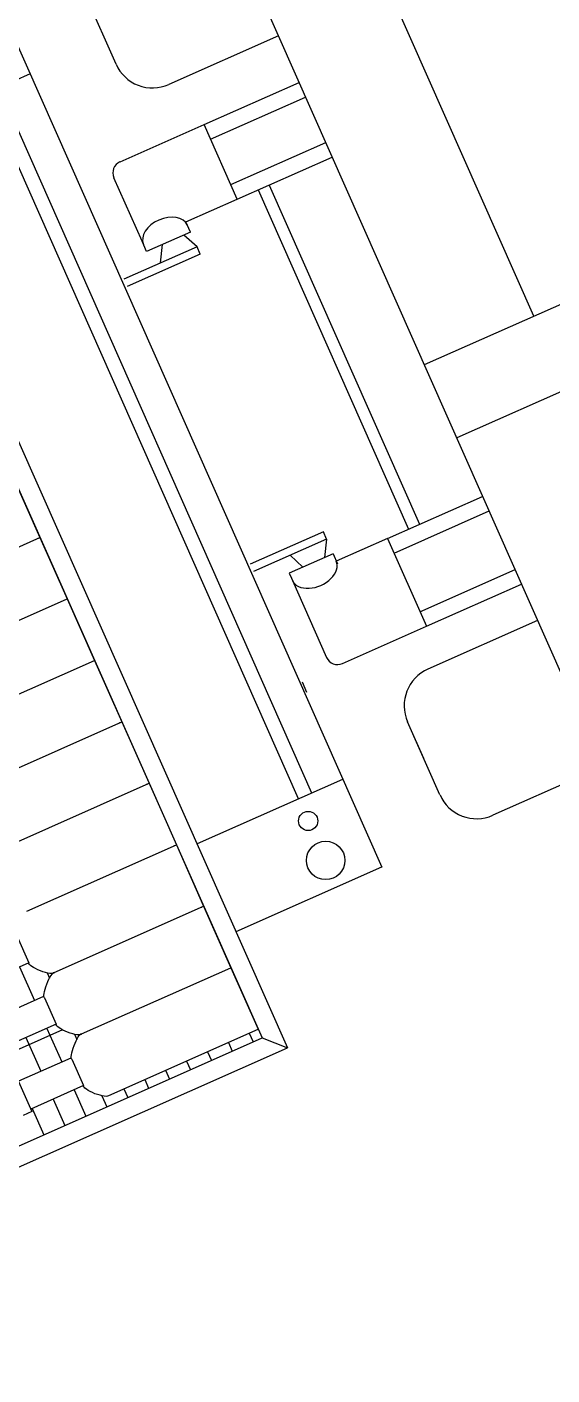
# Model space of a CAD drawing. Extents: x 3 to 114, y 126 to 173.
# Drawn here: x 83.104 to 83.65, y 167.25 to 168.653 of the extents above; entities that cross this region are included whole.
import ezdxf

# ---------------------------------------------------------------- set-up
doc = ezdxf.new("R2010")
doc.units = 0
doc.header["$LTSCALE"] = 0.02
doc.header["$MEASUREMENT"] = 0
doc.layers.get('0').update_dxf_attribs({"linetype": 'CONTINUOUS'})
doc.layers.add('A.enologiche', color=123, linetype='CONTINUOUS')

# ---------------------------------------------------------------- blocks, each defined once
blk = doc.blocks.new('AUDIT_I_000516092939-104')
for centre, major_axis, ratio, start_param, end_param in [((199.96, 18.16), (-0.125, 0.125), 0.249315, 0, 0.488667), ((199.71, 18.16), (-0.125, -0.125), 0.22381, 2.70123, 3.141593), ((206.71, 18.16), (-0.125, -0.125), 0.22381, 2.70123, 3.141593), ((206.96, 18.16), (-0.125, 0.125), 0.249315, 0, 0.488667), ((213.96, 18.16), (-0.125, 0.125), 0.249315, 0, 0.488667), ((213.71, 18.16), (-0.125, -0.125), 0.22381, 2.70123, 3.141593), ((220.71, 18.16), (-0.125, -0.125), 0.22381, 2.70123, 3.141593), ((220.96, 18.16), (-0.125, 0.125), 0.249315, 0, 0.488667), ((227.96, 18.16), (-0.125, 0.125), 0.249315, 0, 0.488667), ((227.71, 18.16), (-0.125, -0.125), 0.22381, 2.70123, 3.141593), ((234.71, 18.16), (-0.125, -0.125), 0.22381, 2.70123, 3.141593), ((234.96, 18.16), (-0.125, 0.125), 0.249315, 0, 0.488667), ((248.71, 18.16), (-0.125, -0.125), 0.22381, 2.70123, 3.141593), ((248.96, 18.16), (-0.125, 0.125), 0.249315, 0, 0.488667), ((255.71, 18.16), (-0.125, -0.125), 0.22381, 2.70123, 3.141593), ((199.71, 18.16), (-0.125, -0.125), 0.22381, 0, 0.440362), ((199.96, 18.16), (-0.125, 0.125), 0.249315, 2.652925, 3.141593), ((206.71, 18.16), (-0.125, -0.125), 0.22381, 0, 0.440362), ((206.96, 18.16), (-0.125, 0.125), 0.249315, 2.652925, 3.141593), ((213.71, 18.16), (-0.125, -0.125), 0.22381, 0, 0.440362), ((213.96, 18.16), (-0.125, 0.125), 0.249315, 2.652925, 3.141593), ((220.71, 18.16), (-0.125, -0.125), 0.22381, 0, 0.440362), ((220.96, 18.16), (-0.125, 0.125), 0.249315, 2.652925, 3.141593), ((227.71, 18.16), (-0.125, -0.125), 0.22381, 0, 0.440362), ((227.96, 18.16), (-0.125, 0.125), 0.249315, 2.652925, 3.141593), ((234.71, 18.16), (-0.125, -0.125), 0.22381, 0, 0.440362), ((234.96, 18.16), (-0.125, 0.125), 0.249315, 2.652925, 3.141593), ((241.71, 18.16), (-0.125, -0.125), 0.22381, 0, 0.440362), ((248.71, 18.16), (-0.125, -0.125), 0.22381, 0, 0.440362), ((248.96, 18.16), (-0.125, 0.125), 0.249315, 2.652925, 3.141593), ((255.71, 18.16), (-0.125, -0.125), 0.22381, 0, 0.440362)]:
    blk.add_ellipse(centre, major_axis=major_axis, ratio=ratio, start_param=start_param, end_param=end_param)
at = {"color": 3}
for centre, major_axis, ratio, start_param, end_param in [((241.96, 18.16), (-0.125, 0.125), 0.249315, 0, 0.488667), ((241.71, 18.16), (-0.125, -0.125), 0.22381, 2.70123, 3.141593), ((241.96, 18.16), (-0.125, 0.125), 0.249315, 2.652925, 3.141593)]:
    blk.add_ellipse(centre, major_axis=major_axis, ratio=ratio, start_param=start_param, end_param=end_param, dxfattribs=at)

msp = doc.modelspace()

# ---------------------------------------------------------------- linework, layer by layer
at = {"layer": 'A.enologiche', "linetype": 'Continuous'}
for p, q in [((83.7024, 167.883), (83.2981, 168.7959)), ((83.6312, 168.352), (83.4459, 168.7704)), ((83.0667, 168.6956), (83.4729, 167.7785)), ((83.1965, 168.6144), (83.1628, 168.6905)), ((83.3655, 168.6438), (83.2514, 168.5932)), ((83.1072, 168.6042), (82.955, 168.5368)), ((83.4002, 167.8556), (83.0749, 168.5899)), ((83.2881, 168.5514), (83.387, 168.5952)), ((83.3864, 167.8496), (83.0612, 168.5838)), ((83.2948, 168.5362), (83.3937, 168.58)), ((83.2006, 168.5127), (83.2881, 168.5514)), ((83.3224, 168.4738), (83.2881, 168.5514)), ((83.3157, 168.489), (83.4146, 168.5328)), ((83.3224, 168.4738), (83.4213, 168.5176)), ((83.2236, 168.43), (83.1942, 168.4962)), ((83.3557, 168.4885), (83.5121, 168.1354)), ((83.3443, 168.4835), (83.5007, 168.1304)), ((83.2692, 168.4502), (83.3224, 168.4738)), ((83.274, 168.4394), (83.2692, 168.4502)), ((84.9956, 168.4559), (83.5883, 167.8325)), ((83.274, 168.4394), (83.2283, 168.4192)), ((83.2807, 168.4242), (83.2671, 168.4364)), ((83.2807, 168.4242), (83.2047, 168.3905)), ((83.2283, 168.4192), (83.2236, 168.43)), ((83.2427, 168.4074), (83.2448, 168.4265)), ((83.2841, 168.4166), (83.2807, 168.4242)), ((83.2841, 168.4166), (83.208, 168.3829)), ((83.7502, 168.4047), (83.5171, 168.3014)), ((83.7838, 168.3286), (83.5508, 168.2254)), ((83.4789, 168.1207), (83.5778, 168.1645)), ((83.4856, 168.1055), (83.5845, 168.1493)), ((83.4121, 168.1275), (83.3361, 168.0938)), ((83.4155, 168.1199), (83.4121, 168.1275)), ((83.4155, 168.1199), (83.3394, 168.0862)), ((83.4155, 168.1199), (83.4133, 168.1008)), ((83.4789, 168.1207), (83.4256, 168.0971)), ((83.4789, 168.1207), (83.5194, 168.0292)), ((83.4222, 168.1047), (83.3766, 168.0845)), ((83.3775, 168.1031), (83.3906, 168.0907)), ((83.4222, 168.1047), (83.4269, 168.0942)), ((83.3766, 168.0845), (83.3813, 168.074)), ((83.5126, 168.0444), (83.6115, 168.0882)), ((83.38, 168.0769), (83.4154, 167.9968)), ((83.5194, 168.0292), (83.6183, 168.073)), ((83.4319, 167.9905), (83.5194, 168.0292)), ((83.635, 168.0352), (83.5209, 167.9846)), ((83.39, 167.9713), (83.3946, 167.9608)), ((83.5334, 167.8537), (83.4997, 167.9298)), ((83.5166, 167.8917), (83.4997, 167.9298)), ((83.4319, 167.8697), (83.2807, 167.8027)), ((83.4727, 167.7784), (83.3212, 167.7113))]:
    msp.add_line(p, q, dxfattribs=at)
at = {"layer": 'A.enologiche'}
for p, q in [((82.8719, 168.724), (83.3748, 167.5905)), ((82.8617, 168.6976), (83.3484, 167.6007)), ((83.0889, 168.1857), (83.1173, 168.1217)), ((82.9619, 168.0528), (83.1173, 168.1217)), ((82.9619, 168.0528), (83.1173, 168.1217)), ((83.1173, 168.1217), (83.1456, 168.0577)), ((82.9903, 167.9888), (83.1456, 168.0577)), ((82.9903, 167.9888), (83.1456, 168.0577)), ((83.1456, 168.0577), (83.174, 167.9937)), ((83.0186, 167.9248), (83.174, 167.9937)), ((83.0186, 167.9248), (83.174, 167.9937)), ((83.174, 167.9937), (83.2024, 167.9298)), ((83.047, 167.8608), (83.2024, 167.9298)), ((83.047, 167.8608), (83.2024, 167.9298)), ((83.2024, 167.9298), (83.2308, 167.8658)), ((83.0754, 167.7968), (83.2308, 167.8658)), ((83.0754, 167.7968), (83.2308, 167.8658)), ((83.2308, 167.8658), (83.2592, 167.8018)), ((83.1038, 167.7328), (83.2592, 167.8018)), ((83.1038, 167.7328), (83.2592, 167.8018)), ((83.2592, 167.8018), (83.2876, 167.7378)), ((83.1322, 167.6688), (83.2876, 167.7378)), ((83.1322, 167.6688), (83.2876, 167.7378)), ((83.2876, 167.7378), (83.316, 167.6738)), ((83.0936, 167.7064), (83.1058, 167.679)), ((83.1058, 167.679), (83.051, 167.6547)), ((83.0961, 167.6747), (83.1116, 167.6397)), ((83.1249, 167.6685), (83.1273, 167.663)), ((83.1606, 167.6049), (83.316, 167.6738)), ((83.1606, 167.6049), (83.316, 167.6738)), ((83.316, 167.6738), (83.3444, 167.6098)), ((83.1209, 167.6438), (83.0665, 167.6196)), ((83.122, 167.6425), (83.1342, 167.615)), ((83.1408, 167.609), (83.0653, 167.5755)), ((83.1342, 167.615), (83.0794, 167.5907)), ((83.1245, 167.6107), (83.14, 167.5757)), ((83.1533, 167.6045), (83.1557, 167.5991)), ((83.189, 167.5409), (83.3444, 167.6098)), ((83.3351, 167.6057), (83.3392, 167.5966)), ((82.607, 167.2498), (83.3748, 167.5905)), ((82.6172, 167.2762), (83.3484, 167.6007)), ((83.1027, 167.6011), (83.1183, 167.566)), ((83.3133, 167.5961), (83.3174, 167.5869)), ((83.3484, 167.6007), (83.3748, 167.5905)), ((83.1493, 167.5798), (83.0949, 167.5557)), ((83.1504, 167.5785), (83.1626, 167.5511)), ((83.2698, 167.5767), (83.2739, 167.5676)), ((83.2916, 167.5864), (83.2956, 167.5773)), ((83.248, 167.5671), (83.2521, 167.5579)), ((83.0937, 167.5584), (83.109, 167.524)), ((83.1626, 167.5511), (83.1077, 167.5267)), ((83.2263, 167.5574), (83.2303, 167.5483)), ((83.1311, 167.5371), (83.1433, 167.5097)), ((83.1529, 167.5467), (83.165, 167.5193)), ((83.1817, 167.5405), (83.1868, 167.529)), ((83.2045, 167.5478), (83.2086, 167.5386)), ((83.109, 167.524), (83.0998, 167.5199)), ((83.1093, 167.5274), (83.1215, 167.5))]:
    msp.add_line(p, q, dxfattribs=at)
at = {"layer": 'A.enologiche', "linetype": 'Continuous'}
for centre, radius in [((83.3963, 167.8266), 0.01), ((83.4145, 167.7855), 0.02)]:
    msp.add_circle(centre, radius, dxfattribs=at)
for centre, radius, start, end in [((83.2345, 168.6312), 0.0416, 203.891, 293.891), ((83.2056, 168.5013), 0.0125, 113.891, 203.891), ((83.4269, 168.0019), 0.0125, 203.891, 293.891), ((83.5378, 167.9466), 0.0416, 113.891, 203.891), ((83.5715, 167.8705), 0.0416, 203.891, 293.891)]:
    msp.add_arc(centre, radius, start, end, dxfattribs=at)
for centre, start_param, end_param in [((83.2478, 168.4369), 3.141593, 6.283185), ((83.4028, 168.087), 0, 3.141593)]:
    msp.add_ellipse(centre, major_axis=(-0.0228, -0.0101), ratio=0.666667, start_param=start_param, end_param=end_param, dxfattribs=at)
at = {"layer": 'A.enologiche', "extrusion": (0, 0, -1)}
for centre, major_axis, ratio in [((83.119, 167.6739), (-0.0132, 0.0051), 0.248361), ((83.1271, 167.6557), (0.0051, 0.0132), 0.201122), ((83.1474, 167.61), (-0.0132, 0.0051), 0.248361), ((83.1555, 167.5917), (0.0051, 0.0132), 0.201122), ((83.1758, 167.546), (-0.0132, 0.0051), 0.248361)]:
    msp.add_ellipse(centre, major_axis=major_axis, ratio=ratio, start_param=3.141593, end_param=6.283185, dxfattribs=at)

# ---------------------------------------------------------------- block references
at = {"layer": 'A.enologiche', "xscale": -0.01000000000166403, "yscale": 0.01000000000203727, "zscale": 0.01000000000266612, "rotation": 113.9267540000446}
msp.add_blockref('AUDIT_I_000516092939-104', (82.4717, 170.0215), dxfattribs=at)

doc.saveas('drawing.dxf')
